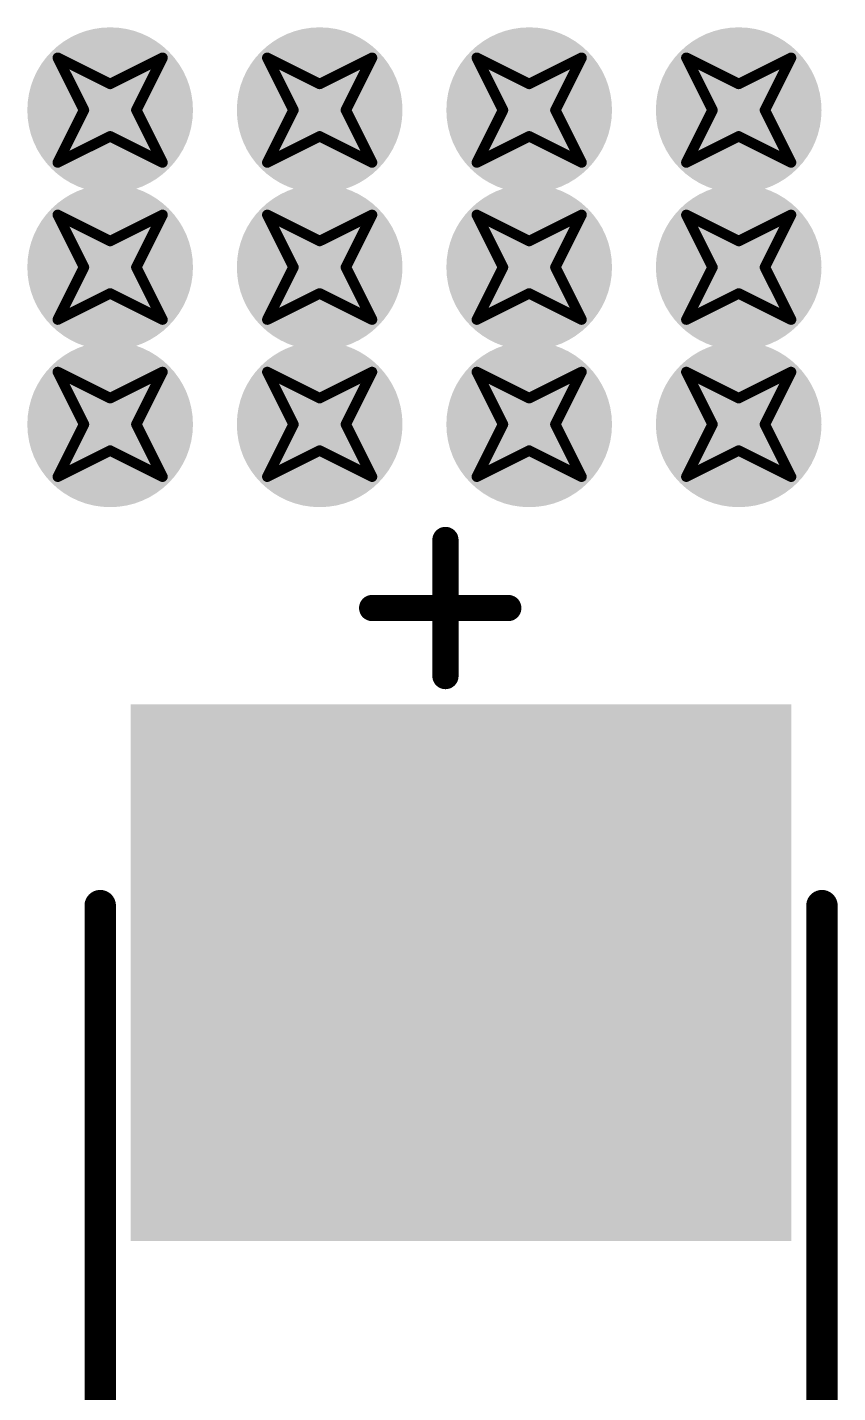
# Model space of a CAD drawing. Header units: inches. Extents: x -11 to 1110, y -7 to 455.
# Drawn here: x 634.19 to 638.12, y 26.77 to 33.4 of the extents above; entities that cross this region are included whole.
import ezdxf

# ---------------------------------------------------------------- set-up
doc = ezdxf.new("R2010")
doc.units = ezdxf.units.IN
for name, color, linetype in [('Bottom Layer', 5, 'Continuous'), ('Bottom Overlay', 54, 'Continuous'), ('Bottom Paste', 16, 'Continuous'), ('Bottom Solder', 6, 'Continuous'), ('Drill Drawing', 1, 'Continuous'), ('Top Layer', 1, 'Continuous'), ('Top Solder', 216, 'Continuous'), ('Via Holes', 16, 'Continuous')]:
    doc.layers.add(name, color=color, linetype=linetype)

msp = doc.modelspace()

# ---------------------------------------------------------------- hatches: boundary and pattern name
at = {"layer": 'Bottom Layer'}
h = msp.add_hatch(color=5, dxfattribs=at)
edge = h.paths.add_edge_path()
edge.add_arc((634.5936, 32.9946), 0.3, 0, 360)
h = msp.add_hatch(color=5, dxfattribs=at)
edge = h.paths.add_edge_path()
edge.add_arc((635.6096, 32.9946), 0.3, 0, 360)
h = msp.add_hatch(color=5, dxfattribs=at)
edge = h.paths.add_edge_path()
edge.add_arc((636.6256, 32.9946), 0.3, 0, 360)
h = msp.add_hatch(color=5, dxfattribs=at)
edge = h.paths.add_edge_path()
edge.add_arc((637.6416, 32.9946), 0.3, 0, 360)
h = msp.add_hatch(color=5, dxfattribs=at)
edge = h.paths.add_edge_path()
edge.add_arc((634.5936, 32.2326), 0.3, 0, 360)
h = msp.add_hatch(color=5, dxfattribs=at)
edge = h.paths.add_edge_path()
edge.add_arc((635.6096, 32.2326), 0.3, 0, 360)
h = msp.add_hatch(color=5, dxfattribs=at)
edge = h.paths.add_edge_path()
edge.add_arc((636.6256, 32.2326), 0.3, 0, 360)
h = msp.add_hatch(color=5, dxfattribs=at)
edge = h.paths.add_edge_path()
edge.add_arc((637.6416, 32.2326), 0.3, 0, 360)
h = msp.add_hatch(color=5, dxfattribs=at)
edge = h.paths.add_edge_path()
edge.add_arc((634.5936, 31.4706), 0.3, 0, 360)
h = msp.add_hatch(color=5, dxfattribs=at)
edge = h.paths.add_edge_path()
edge.add_arc((635.6096, 31.4706), 0.3, 0, 360)
h = msp.add_hatch(color=5, dxfattribs=at)
edge = h.paths.add_edge_path()
edge.add_arc((636.6256, 31.4706), 0.3, 0, 360)
h = msp.add_hatch(color=5, dxfattribs=at)
edge = h.paths.add_edge_path()
edge.add_arc((637.6416, 31.4706), 0.3, 0, 360)
msp.add_hatch(color=5, dxfattribs=at).paths.add_polyline_path([(637.7954, 30.0112), (637.7954, 27.6112), (634.7954, 27.6112), (634.7954, 30.0112)])
at = {"layer": 'Bottom Paste'}
msp.add_hatch(color=16, dxfattribs=at).paths.add_polyline_path([(637.7954, 30.0112), (637.7954, 27.6112), (634.7954, 27.6112), (634.7954, 30.0112)])
at = {"layer": 'Bottom Solder'}
h = msp.add_hatch(color=6, dxfattribs=at)
edge = h.paths.add_edge_path()
edge.add_arc((634.5936, 32.9946), 0.4016, 0, 360)
h = msp.add_hatch(color=6, dxfattribs=at)
edge = h.paths.add_edge_path()
edge.add_arc((635.6096, 32.9946), 0.4016, 0, 360)
h = msp.add_hatch(color=6, dxfattribs=at)
edge = h.paths.add_edge_path()
edge.add_arc((636.6256, 32.9946), 0.4016, 0, 360)
h = msp.add_hatch(color=6, dxfattribs=at)
edge = h.paths.add_edge_path()
edge.add_arc((637.6416, 32.9946), 0.4016, 0, 360)
h = msp.add_hatch(color=6, dxfattribs=at)
edge = h.paths.add_edge_path()
edge.add_arc((634.5936, 32.2326), 0.4016, 0, 360)
h = msp.add_hatch(color=6, dxfattribs=at)
edge = h.paths.add_edge_path()
edge.add_arc((635.6096, 32.2326), 0.4016, 0, 360)
h = msp.add_hatch(color=6, dxfattribs=at)
edge = h.paths.add_edge_path()
edge.add_arc((636.6256, 32.2326), 0.4016, 0, 360)
h = msp.add_hatch(color=6, dxfattribs=at)
edge = h.paths.add_edge_path()
edge.add_arc((637.6416, 32.2326), 0.4016, 0, 360)
h = msp.add_hatch(color=6, dxfattribs=at)
edge = h.paths.add_edge_path()
edge.add_arc((634.5936, 31.4706), 0.4016, 0, 360)
h = msp.add_hatch(color=6, dxfattribs=at)
edge = h.paths.add_edge_path()
edge.add_arc((635.6096, 31.4706), 0.4016, 0, 360)
h = msp.add_hatch(color=6, dxfattribs=at)
edge = h.paths.add_edge_path()
edge.add_arc((636.6256, 31.4706), 0.4016, 0, 360)
h = msp.add_hatch(color=6, dxfattribs=at)
edge = h.paths.add_edge_path()
edge.add_arc((637.6416, 31.4706), 0.4016, 0, 360)
msp.add_hatch(color=6, dxfattribs=at).paths.add_polyline_path([(637.897, 30.1128), (637.897, 27.5096), (634.6938, 27.5096), (634.6938, 30.1128)])
at = {"layer": 'Top Layer'}
h = msp.add_hatch(color=1, dxfattribs=at)
edge = h.paths.add_edge_path()
edge.add_arc((634.5936, 32.9946), 0.3, 0, 360)
h = msp.add_hatch(color=1, dxfattribs=at)
edge = h.paths.add_edge_path()
edge.add_arc((635.6096, 32.9946), 0.3, 0, 360)
h = msp.add_hatch(color=1, dxfattribs=at)
edge = h.paths.add_edge_path()
edge.add_arc((636.6256, 32.9946), 0.3, 0, 360)
h = msp.add_hatch(color=1, dxfattribs=at)
edge = h.paths.add_edge_path()
edge.add_arc((637.6416, 32.9946), 0.3, 0, 360)
h = msp.add_hatch(color=1, dxfattribs=at)
edge = h.paths.add_edge_path()
edge.add_arc((634.5936, 32.2326), 0.3, 0, 360)
h = msp.add_hatch(color=1, dxfattribs=at)
edge = h.paths.add_edge_path()
edge.add_arc((635.6096, 32.2326), 0.3, 0, 360)
h = msp.add_hatch(color=1, dxfattribs=at)
edge = h.paths.add_edge_path()
edge.add_arc((636.6256, 32.2326), 0.3, 0, 360)
h = msp.add_hatch(color=1, dxfattribs=at)
edge = h.paths.add_edge_path()
edge.add_arc((637.6416, 32.2326), 0.3, 0, 360)
h = msp.add_hatch(color=1, dxfattribs=at)
edge = h.paths.add_edge_path()
edge.add_arc((634.5936, 31.4706), 0.3, 0, 360)
h = msp.add_hatch(color=1, dxfattribs=at)
edge = h.paths.add_edge_path()
edge.add_arc((635.6096, 31.4706), 0.3, 0, 360)
h = msp.add_hatch(color=1, dxfattribs=at)
edge = h.paths.add_edge_path()
edge.add_arc((636.6256, 31.4706), 0.3, 0, 360)
h = msp.add_hatch(color=1, dxfattribs=at)
edge = h.paths.add_edge_path()
edge.add_arc((637.6416, 31.4706), 0.3, 0, 360)
at = {"layer": 'Top Solder'}
h = msp.add_hatch(color=216, dxfattribs=at)
edge = h.paths.add_edge_path()
edge.add_arc((634.5936, 32.9946), 0.4016, 0, 360)
h = msp.add_hatch(color=216, dxfattribs=at)
edge = h.paths.add_edge_path()
edge.add_arc((635.6096, 32.9946), 0.4016, 0, 360)
h = msp.add_hatch(color=216, dxfattribs=at)
edge = h.paths.add_edge_path()
edge.add_arc((636.6256, 32.9946), 0.4016, 0, 360)
h = msp.add_hatch(color=216, dxfattribs=at)
edge = h.paths.add_edge_path()
edge.add_arc((637.6416, 32.9946), 0.4016, 0, 360)
h = msp.add_hatch(color=216, dxfattribs=at)
edge = h.paths.add_edge_path()
edge.add_arc((634.5936, 32.2326), 0.4016, 0, 360)
h = msp.add_hatch(color=216, dxfattribs=at)
edge = h.paths.add_edge_path()
edge.add_arc((635.6096, 32.2326), 0.4016, 0, 360)
h = msp.add_hatch(color=216, dxfattribs=at)
edge = h.paths.add_edge_path()
edge.add_arc((636.6256, 32.2326), 0.4016, 0, 360)
h = msp.add_hatch(color=216, dxfattribs=at)
edge = h.paths.add_edge_path()
edge.add_arc((637.6416, 32.2326), 0.4016, 0, 360)
h = msp.add_hatch(color=216, dxfattribs=at)
edge = h.paths.add_edge_path()
edge.add_arc((634.5936, 31.4706), 0.4016, 0, 360)
h = msp.add_hatch(color=216, dxfattribs=at)
edge = h.paths.add_edge_path()
edge.add_arc((635.6096, 31.4706), 0.4016, 0, 360)
h = msp.add_hatch(color=216, dxfattribs=at)
edge = h.paths.add_edge_path()
edge.add_arc((636.6256, 31.4706), 0.4016, 0, 360)
h = msp.add_hatch(color=216, dxfattribs=at)
edge = h.paths.add_edge_path()
edge.add_arc((637.6416, 31.4706), 0.4016, 0, 360)
at = {"layer": 'Via Holes'}
h = msp.add_hatch(color=7, dxfattribs=at)
edge = h.paths.add_edge_path()
edge.add_arc((634.5936, 32.9946), 0.15, 0, 360)
h = msp.add_hatch(color=7, dxfattribs=at)
edge = h.paths.add_edge_path()
edge.add_arc((635.6096, 32.9946), 0.15, 0, 360)
h = msp.add_hatch(color=7, dxfattribs=at)
edge = h.paths.add_edge_path()
edge.add_arc((636.6256, 32.9946), 0.15, 0, 360)
h = msp.add_hatch(color=7, dxfattribs=at)
edge = h.paths.add_edge_path()
edge.add_arc((637.6416, 32.9946), 0.15, 0, 360)
h = msp.add_hatch(color=7, dxfattribs=at)
edge = h.paths.add_edge_path()
edge.add_arc((634.5936, 32.2326), 0.15, 0, 360)
h = msp.add_hatch(color=7, dxfattribs=at)
edge = h.paths.add_edge_path()
edge.add_arc((635.6096, 32.2326), 0.15, 0, 360)
h = msp.add_hatch(color=7, dxfattribs=at)
edge = h.paths.add_edge_path()
edge.add_arc((636.6256, 32.2326), 0.15, 0, 360)
h = msp.add_hatch(color=7, dxfattribs=at)
edge = h.paths.add_edge_path()
edge.add_arc((637.6416, 32.2326), 0.15, 0, 360)
h = msp.add_hatch(color=7, dxfattribs=at)
edge = h.paths.add_edge_path()
edge.add_arc((634.5936, 31.4706), 0.15, 0, 360)
h = msp.add_hatch(color=7, dxfattribs=at)
edge = h.paths.add_edge_path()
edge.add_arc((635.6096, 31.4706), 0.15, 0, 360)
h = msp.add_hatch(color=7, dxfattribs=at)
edge = h.paths.add_edge_path()
edge.add_arc((636.6256, 31.4706), 0.15, 0, 360)
h = msp.add_hatch(color=7, dxfattribs=at)
edge = h.paths.add_edge_path()
edge.add_arc((637.6416, 31.4706), 0.15, 0, 360)

# ---------------------------------------------------------------- linework, layer by layer
at = {"layer": 'Bottom Overlay'}
for points in [[(636.2196, 30.2496, 0.127, 0.127, 0), (636.2196, 30.91, 0.127, 0.127, 0)], [(635.864, 30.5798, 0.127, 0.127, 0), (636.5244, 30.5798, 0.127, 0.127, 0)], [(634.5454, 23.0612, 0.1524, 0.1524, 0), (634.5454, 29.1363, 0.1524, 0.1524, 0)], [(638.0454, 23.0612, 0.1524, 0.1524, 0), (638.0454, 29.1363, 0.1524, 0.1524, 0)]]:
    msp.add_lwpolyline(points, format="xyseb", dxfattribs=at)
for points in [[(636.1878, 30.91, 0.0635, 0.0635, 1), (636.2513, 30.91, 0.0635, 0.0635, 1)], [(635.8322, 30.5798, 0.0635, 0.0635, 1), (635.8957, 30.5798, 0.0635, 0.0635, 1)], [(636.4926, 30.5798, 0.0635, 0.0635, 1), (636.5561, 30.5798, 0.0635, 0.0635, 1)], [(636.1878, 30.2496, 0.0635, 0.0635, 1), (636.2513, 30.2496, 0.0635, 0.0635, 1)], [(634.5073, 29.1363, 0.0762, 0.0762, 1), (634.5835, 29.1363, 0.0762, 0.0762, 1)], [(638.0073, 29.1363, 0.0762, 0.0762, 1), (638.0835, 29.1363, 0.0762, 0.0762, 1)]]:
    msp.add_lwpolyline(points, format="xyseb", close=True, dxfattribs=at)
at = {"layer": 'Drill Drawing'}
for points in [[(634.3396, 33.2486, 0.0508, 0.0508, 0), (634.5936, 33.1216, 0.0508, 0.0508, 0)], [(634.3396, 33.2486, 0.0508, 0.0508, 0), (634.4666, 32.9946, 0.0508, 0.0508, 0)], [(634.5936, 33.1216, 0.0508, 0.0508, 0), (634.8476, 33.2486, 0.0508, 0.0508, 0)], [(634.7206, 32.9946, 0.0508, 0.0508, 0), (634.8476, 33.2486, 0.0508, 0.0508, 0)], [(635.3556, 33.2486, 0.0508, 0.0508, 0), (635.6096, 33.1216, 0.0508, 0.0508, 0)], [(635.3556, 33.2486, 0.0508, 0.0508, 0), (635.4826, 32.9946, 0.0508, 0.0508, 0)], [(635.6096, 33.1216, 0.0508, 0.0508, 0), (635.8636, 33.2486, 0.0508, 0.0508, 0)], [(635.7366, 32.9946, 0.0508, 0.0508, 0), (635.8636, 33.2486, 0.0508, 0.0508, 0)], [(636.3716, 33.2486, 0.0508, 0.0508, 0), (636.6256, 33.1216, 0.0508, 0.0508, 0)], [(636.3716, 33.2486, 0.0508, 0.0508, 0), (636.4986, 32.9946, 0.0508, 0.0508, 0)], [(636.6256, 33.1216, 0.0508, 0.0508, 0), (636.8796, 33.2486, 0.0508, 0.0508, 0)], [(636.7526, 32.9946, 0.0508, 0.0508, 0), (636.8796, 33.2486, 0.0508, 0.0508, 0)], [(637.3876, 33.2486, 0.0508, 0.0508, 0), (637.6416, 33.1216, 0.0508, 0.0508, 0)], [(637.3876, 33.2486, 0.0508, 0.0508, 0), (637.5146, 32.9946, 0.0508, 0.0508, 0)], [(637.6416, 33.1216, 0.0508, 0.0508, 0), (637.8956, 33.2486, 0.0508, 0.0508, 0)], [(637.7686, 32.9946, 0.0508, 0.0508, 0), (637.8956, 33.2486, 0.0508, 0.0508, 0)], [(634.3396, 32.7406, 0.0508, 0.0508, 0), (634.4666, 32.9946, 0.0508, 0.0508, 0)], [(634.7206, 32.9946, 0.0508, 0.0508, 0), (634.8476, 32.7406, 0.0508, 0.0508, 0)], [(635.3556, 32.7406, 0.0508, 0.0508, 0), (635.4826, 32.9946, 0.0508, 0.0508, 0)], [(635.7366, 32.9946, 0.0508, 0.0508, 0), (635.8636, 32.7406, 0.0508, 0.0508, 0)], [(636.3716, 32.7406, 0.0508, 0.0508, 0), (636.4986, 32.9946, 0.0508, 0.0508, 0)], [(636.7526, 32.9946, 0.0508, 0.0508, 0), (636.8796, 32.7406, 0.0508, 0.0508, 0)], [(637.3876, 32.7406, 0.0508, 0.0508, 0), (637.5146, 32.9946, 0.0508, 0.0508, 0)], [(637.7686, 32.9946, 0.0508, 0.0508, 0), (637.8956, 32.7406, 0.0508, 0.0508, 0)], [(634.3396, 32.7406, 0.0508, 0.0508, 0), (634.5936, 32.8676, 0.0508, 0.0508, 0)], [(634.5936, 32.8676, 0.0508, 0.0508, 0), (634.8476, 32.7406, 0.0508, 0.0508, 0)], [(635.3556, 32.7406, 0.0508, 0.0508, 0), (635.6096, 32.8676, 0.0508, 0.0508, 0)], [(635.6096, 32.8676, 0.0508, 0.0508, 0), (635.8636, 32.7406, 0.0508, 0.0508, 0)], [(636.3716, 32.7406, 0.0508, 0.0508, 0), (636.6256, 32.8676, 0.0508, 0.0508, 0)], [(636.6256, 32.8676, 0.0508, 0.0508, 0), (636.8796, 32.7406, 0.0508, 0.0508, 0)], [(637.3876, 32.7406, 0.0508, 0.0508, 0), (637.6416, 32.8676, 0.0508, 0.0508, 0)], [(637.6416, 32.8676, 0.0508, 0.0508, 0), (637.8956, 32.7406, 0.0508, 0.0508, 0)], [(634.3396, 32.4866, 0.0508, 0.0508, 0), (634.5936, 32.3596, 0.0508, 0.0508, 0)], [(634.3396, 32.4866, 0.0508, 0.0508, 0), (634.4666, 32.2326, 0.0508, 0.0508, 0)], [(634.5936, 32.3596, 0.0508, 0.0508, 0), (634.8476, 32.4866, 0.0508, 0.0508, 0)], [(634.7206, 32.2326, 0.0508, 0.0508, 0), (634.8476, 32.4866, 0.0508, 0.0508, 0)], [(635.3556, 32.4866, 0.0508, 0.0508, 0), (635.6096, 32.3596, 0.0508, 0.0508, 0)], [(635.3556, 32.4866, 0.0508, 0.0508, 0), (635.4826, 32.2326, 0.0508, 0.0508, 0)], [(635.6096, 32.3596, 0.0508, 0.0508, 0), (635.8636, 32.4866, 0.0508, 0.0508, 0)], [(635.7366, 32.2326, 0.0508, 0.0508, 0), (635.8636, 32.4866, 0.0508, 0.0508, 0)], [(636.3716, 32.4866, 0.0508, 0.0508, 0), (636.6256, 32.3596, 0.0508, 0.0508, 0)], [(636.3716, 32.4866, 0.0508, 0.0508, 0), (636.4986, 32.2326, 0.0508, 0.0508, 0)], [(636.6256, 32.3596, 0.0508, 0.0508, 0), (636.8796, 32.4866, 0.0508, 0.0508, 0)], [(636.7526, 32.2326, 0.0508, 0.0508, 0), (636.8796, 32.4866, 0.0508, 0.0508, 0)], [(637.3876, 32.4866, 0.0508, 0.0508, 0), (637.6416, 32.3596, 0.0508, 0.0508, 0)], [(637.3876, 32.4866, 0.0508, 0.0508, 0), (637.5146, 32.2326, 0.0508, 0.0508, 0)], [(637.6416, 32.3596, 0.0508, 0.0508, 0), (637.8956, 32.4866, 0.0508, 0.0508, 0)], [(637.7686, 32.2326, 0.0508, 0.0508, 0), (637.8956, 32.4866, 0.0508, 0.0508, 0)], [(634.3396, 31.9786, 0.0508, 0.0508, 0), (634.4666, 32.2326, 0.0508, 0.0508, 0)], [(634.7206, 32.2326, 0.0508, 0.0508, 0), (634.8476, 31.9786, 0.0508, 0.0508, 0)], [(635.3556, 31.9786, 0.0508, 0.0508, 0), (635.4826, 32.2326, 0.0508, 0.0508, 0)], [(635.7366, 32.2326, 0.0508, 0.0508, 0), (635.8636, 31.9786, 0.0508, 0.0508, 0)], [(636.3716, 31.9786, 0.0508, 0.0508, 0), (636.4986, 32.2326, 0.0508, 0.0508, 0)], [(636.7526, 32.2326, 0.0508, 0.0508, 0), (636.8796, 31.9786, 0.0508, 0.0508, 0)], [(637.3876, 31.9786, 0.0508, 0.0508, 0), (637.5146, 32.2326, 0.0508, 0.0508, 0)], [(637.7686, 32.2326, 0.0508, 0.0508, 0), (637.8956, 31.9786, 0.0508, 0.0508, 0)], [(634.3396, 31.9786, 0.0508, 0.0508, 0), (634.5936, 32.1056, 0.0508, 0.0508, 0)], [(634.5936, 32.1056, 0.0508, 0.0508, 0), (634.8476, 31.9786, 0.0508, 0.0508, 0)], [(635.3556, 31.9786, 0.0508, 0.0508, 0), (635.6096, 32.1056, 0.0508, 0.0508, 0)], [(635.6096, 32.1056, 0.0508, 0.0508, 0), (635.8636, 31.9786, 0.0508, 0.0508, 0)], [(636.3716, 31.9786, 0.0508, 0.0508, 0), (636.6256, 32.1056, 0.0508, 0.0508, 0)], [(636.6256, 32.1056, 0.0508, 0.0508, 0), (636.8796, 31.9786, 0.0508, 0.0508, 0)], [(637.3876, 31.9786, 0.0508, 0.0508, 0), (637.6416, 32.1056, 0.0508, 0.0508, 0)], [(637.6416, 32.1056, 0.0508, 0.0508, 0), (637.8956, 31.9786, 0.0508, 0.0508, 0)], [(634.3396, 31.7246, 0.0508, 0.0508, 0), (634.5936, 31.5976, 0.0508, 0.0508, 0)], [(634.3396, 31.7246, 0.0508, 0.0508, 0), (634.4666, 31.4706, 0.0508, 0.0508, 0)], [(634.5936, 31.5976, 0.0508, 0.0508, 0), (634.8476, 31.7246, 0.0508, 0.0508, 0)], [(634.7206, 31.4706, 0.0508, 0.0508, 0), (634.8476, 31.7246, 0.0508, 0.0508, 0)], [(635.3556, 31.7246, 0.0508, 0.0508, 0), (635.6096, 31.5976, 0.0508, 0.0508, 0)], [(635.3556, 31.7246, 0.0508, 0.0508, 0), (635.4826, 31.4706, 0.0508, 0.0508, 0)], [(635.6096, 31.5976, 0.0508, 0.0508, 0), (635.8636, 31.7246, 0.0508, 0.0508, 0)], [(635.7366, 31.4706, 0.0508, 0.0508, 0), (635.8636, 31.7246, 0.0508, 0.0508, 0)], [(636.3716, 31.7246, 0.0508, 0.0508, 0), (636.6256, 31.5976, 0.0508, 0.0508, 0)], [(636.3716, 31.7246, 0.0508, 0.0508, 0), (636.4986, 31.4706, 0.0508, 0.0508, 0)], [(636.6256, 31.5976, 0.0508, 0.0508, 0), (636.8796, 31.7246, 0.0508, 0.0508, 0)], [(636.7526, 31.4706, 0.0508, 0.0508, 0), (636.8796, 31.7246, 0.0508, 0.0508, 0)], [(637.3876, 31.7246, 0.0508, 0.0508, 0), (637.6416, 31.5976, 0.0508, 0.0508, 0)], [(637.3876, 31.7246, 0.0508, 0.0508, 0), (637.5146, 31.4706, 0.0508, 0.0508, 0)], [(637.6416, 31.5976, 0.0508, 0.0508, 0), (637.8956, 31.7246, 0.0508, 0.0508, 0)], [(637.7686, 31.4706, 0.0508, 0.0508, 0), (637.8956, 31.7246, 0.0508, 0.0508, 0)], [(634.3396, 31.2166, 0.0508, 0.0508, 0), (634.4666, 31.4706, 0.0508, 0.0508, 0)], [(634.7206, 31.4706, 0.0508, 0.0508, 0), (634.8476, 31.2166, 0.0508, 0.0508, 0)], [(635.3556, 31.2166, 0.0508, 0.0508, 0), (635.4826, 31.4706, 0.0508, 0.0508, 0)], [(635.7366, 31.4706, 0.0508, 0.0508, 0), (635.8636, 31.2166, 0.0508, 0.0508, 0)], [(636.3716, 31.2166, 0.0508, 0.0508, 0), (636.4986, 31.4706, 0.0508, 0.0508, 0)], [(636.7526, 31.4706, 0.0508, 0.0508, 0), (636.8796, 31.2166, 0.0508, 0.0508, 0)], [(637.3876, 31.2166, 0.0508, 0.0508, 0), (637.5146, 31.4706, 0.0508, 0.0508, 0)], [(637.7686, 31.4706, 0.0508, 0.0508, 0), (637.8956, 31.2166, 0.0508, 0.0508, 0)], [(634.3396, 31.2166, 0.0508, 0.0508, 0), (634.5936, 31.3436, 0.0508, 0.0508, 0)], [(634.5936, 31.3436, 0.0508, 0.0508, 0), (634.8476, 31.2166, 0.0508, 0.0508, 0)], [(635.3556, 31.2166, 0.0508, 0.0508, 0), (635.6096, 31.3436, 0.0508, 0.0508, 0)], [(635.6096, 31.3436, 0.0508, 0.0508, 0), (635.8636, 31.2166, 0.0508, 0.0508, 0)], [(636.3716, 31.2166, 0.0508, 0.0508, 0), (636.6256, 31.3436, 0.0508, 0.0508, 0)], [(636.6256, 31.3436, 0.0508, 0.0508, 0), (636.8796, 31.2166, 0.0508, 0.0508, 0)], [(637.3876, 31.2166, 0.0508, 0.0508, 0), (637.6416, 31.3436, 0.0508, 0.0508, 0)], [(637.6416, 31.3436, 0.0508, 0.0508, 0), (637.8956, 31.2166, 0.0508, 0.0508, 0)]]:
    msp.add_lwpolyline(points, format="xyseb", dxfattribs=at)
for points in [[(634.3269, 33.2486, 0.0254, 0.0254, 1), (634.3523, 33.2486, 0.0254, 0.0254, 1)], [(634.3269, 33.2486, 0.0254, 0.0254, 1), (634.3523, 33.2486, 0.0254, 0.0254, 1)], [(634.8349, 33.2486, 0.0254, 0.0254, 1), (634.8603, 33.2486, 0.0254, 0.0254, 1)], [(634.8349, 33.2486, 0.0254, 0.0254, 1), (634.8603, 33.2486, 0.0254, 0.0254, 1)], [(635.3429, 33.2486, 0.0254, 0.0254, 1), (635.3683, 33.2486, 0.0254, 0.0254, 1)], [(635.3429, 33.2486, 0.0254, 0.0254, 1), (635.3683, 33.2486, 0.0254, 0.0254, 1)], [(635.8509, 33.2486, 0.0254, 0.0254, 1), (635.8763, 33.2486, 0.0254, 0.0254, 1)], [(635.8509, 33.2486, 0.0254, 0.0254, 1), (635.8763, 33.2486, 0.0254, 0.0254, 1)], [(636.3589, 33.2486, 0.0254, 0.0254, 1), (636.3843, 33.2486, 0.0254, 0.0254, 1)], [(636.3589, 33.2486, 0.0254, 0.0254, 1), (636.3843, 33.2486, 0.0254, 0.0254, 1)], [(636.8669, 33.2486, 0.0254, 0.0254, 1), (636.8923, 33.2486, 0.0254, 0.0254, 1)], [(636.8669, 33.2486, 0.0254, 0.0254, 1), (636.8923, 33.2486, 0.0254, 0.0254, 1)], [(637.3749, 33.2486, 0.0254, 0.0254, 1), (637.4003, 33.2486, 0.0254, 0.0254, 1)], [(637.3749, 33.2486, 0.0254, 0.0254, 1), (637.4003, 33.2486, 0.0254, 0.0254, 1)], [(637.8829, 33.2486, 0.0254, 0.0254, 1), (637.9083, 33.2486, 0.0254, 0.0254, 1)], [(637.8829, 33.2486, 0.0254, 0.0254, 1), (637.9083, 33.2486, 0.0254, 0.0254, 1)], [(634.5809, 33.1216, 0.0254, 0.0254, 1), (634.6063, 33.1216, 0.0254, 0.0254, 1)], [(634.5809, 33.1216, 0.0254, 0.0254, 1), (634.6063, 33.1216, 0.0254, 0.0254, 1)], [(635.5969, 33.1216, 0.0254, 0.0254, 1), (635.6223, 33.1216, 0.0254, 0.0254, 1)], [(635.5969, 33.1216, 0.0254, 0.0254, 1), (635.6223, 33.1216, 0.0254, 0.0254, 1)], [(636.6129, 33.1216, 0.0254, 0.0254, 1), (636.6383, 33.1216, 0.0254, 0.0254, 1)], [(636.6129, 33.1216, 0.0254, 0.0254, 1), (636.6383, 33.1216, 0.0254, 0.0254, 1)], [(637.6289, 33.1216, 0.0254, 0.0254, 1), (637.6543, 33.1216, 0.0254, 0.0254, 1)], [(637.6289, 33.1216, 0.0254, 0.0254, 1), (637.6543, 33.1216, 0.0254, 0.0254, 1)], [(634.4539, 32.9946, 0.0254, 0.0254, 1), (634.4793, 32.9946, 0.0254, 0.0254, 1)], [(634.4539, 32.9946, 0.0254, 0.0254, 1), (634.4793, 32.9946, 0.0254, 0.0254, 1)], [(634.7079, 32.9946, 0.0254, 0.0254, 1), (634.7333, 32.9946, 0.0254, 0.0254, 1)], [(634.7079, 32.9946, 0.0254, 0.0254, 1), (634.7333, 32.9946, 0.0254, 0.0254, 1)], [(635.4699, 32.9946, 0.0254, 0.0254, 1), (635.4953, 32.9946, 0.0254, 0.0254, 1)], [(635.4699, 32.9946, 0.0254, 0.0254, 1), (635.4953, 32.9946, 0.0254, 0.0254, 1)], [(635.7239, 32.9946, 0.0254, 0.0254, 1), (635.7493, 32.9946, 0.0254, 0.0254, 1)], [(635.7239, 32.9946, 0.0254, 0.0254, 1), (635.7493, 32.9946, 0.0254, 0.0254, 1)], [(636.4859, 32.9946, 0.0254, 0.0254, 1), (636.5113, 32.9946, 0.0254, 0.0254, 1)], [(636.4859, 32.9946, 0.0254, 0.0254, 1), (636.5113, 32.9946, 0.0254, 0.0254, 1)], [(636.7399, 32.9946, 0.0254, 0.0254, 1), (636.7653, 32.9946, 0.0254, 0.0254, 1)], [(636.7399, 32.9946, 0.0254, 0.0254, 1), (636.7653, 32.9946, 0.0254, 0.0254, 1)], [(637.5019, 32.9946, 0.0254, 0.0254, 1), (637.5273, 32.9946, 0.0254, 0.0254, 1)], [(637.5019, 32.9946, 0.0254, 0.0254, 1), (637.5273, 32.9946, 0.0254, 0.0254, 1)], [(637.7559, 32.9946, 0.0254, 0.0254, 1), (637.7813, 32.9946, 0.0254, 0.0254, 1)], [(637.7559, 32.9946, 0.0254, 0.0254, 1), (637.7813, 32.9946, 0.0254, 0.0254, 1)], [(634.5809, 32.8676, 0.0254, 0.0254, 1), (634.6063, 32.8676, 0.0254, 0.0254, 1)], [(634.5809, 32.8676, 0.0254, 0.0254, 1), (634.6063, 32.8676, 0.0254, 0.0254, 1)], [(635.5969, 32.8676, 0.0254, 0.0254, 1), (635.6223, 32.8676, 0.0254, 0.0254, 1)], [(635.5969, 32.8676, 0.0254, 0.0254, 1), (635.6223, 32.8676, 0.0254, 0.0254, 1)], [(636.6129, 32.8676, 0.0254, 0.0254, 1), (636.6383, 32.8676, 0.0254, 0.0254, 1)], [(636.6129, 32.8676, 0.0254, 0.0254, 1), (636.6383, 32.8676, 0.0254, 0.0254, 1)], [(637.6289, 32.8676, 0.0254, 0.0254, 1), (637.6543, 32.8676, 0.0254, 0.0254, 1)], [(637.6289, 32.8676, 0.0254, 0.0254, 1), (637.6543, 32.8676, 0.0254, 0.0254, 1)], [(634.3269, 32.7406, 0.0254, 0.0254, 1), (634.3523, 32.7406, 0.0254, 0.0254, 1)], [(634.3269, 32.7406, 0.0254, 0.0254, 1), (634.3523, 32.7406, 0.0254, 0.0254, 1)], [(634.8349, 32.7406, 0.0254, 0.0254, 1), (634.8603, 32.7406, 0.0254, 0.0254, 1)], [(634.8349, 32.7406, 0.0254, 0.0254, 1), (634.8603, 32.7406, 0.0254, 0.0254, 1)], [(635.3429, 32.7406, 0.0254, 0.0254, 1), (635.3683, 32.7406, 0.0254, 0.0254, 1)], [(635.3429, 32.7406, 0.0254, 0.0254, 1), (635.3683, 32.7406, 0.0254, 0.0254, 1)], [(635.8509, 32.7406, 0.0254, 0.0254, 1), (635.8763, 32.7406, 0.0254, 0.0254, 1)], [(635.8509, 32.7406, 0.0254, 0.0254, 1), (635.8763, 32.7406, 0.0254, 0.0254, 1)], [(636.3589, 32.7406, 0.0254, 0.0254, 1), (636.3843, 32.7406, 0.0254, 0.0254, 1)], [(636.3589, 32.7406, 0.0254, 0.0254, 1), (636.3843, 32.7406, 0.0254, 0.0254, 1)], [(636.8669, 32.7406, 0.0254, 0.0254, 1), (636.8923, 32.7406, 0.0254, 0.0254, 1)], [(636.8669, 32.7406, 0.0254, 0.0254, 1), (636.8923, 32.7406, 0.0254, 0.0254, 1)], [(637.3749, 32.7406, 0.0254, 0.0254, 1), (637.4003, 32.7406, 0.0254, 0.0254, 1)], [(637.3749, 32.7406, 0.0254, 0.0254, 1), (637.4003, 32.7406, 0.0254, 0.0254, 1)], [(637.8829, 32.7406, 0.0254, 0.0254, 1), (637.9083, 32.7406, 0.0254, 0.0254, 1)], [(637.8829, 32.7406, 0.0254, 0.0254, 1), (637.9083, 32.7406, 0.0254, 0.0254, 1)], [(634.3269, 32.4866, 0.0254, 0.0254, 1), (634.3523, 32.4866, 0.0254, 0.0254, 1)], [(634.3269, 32.4866, 0.0254, 0.0254, 1), (634.3523, 32.4866, 0.0254, 0.0254, 1)], [(634.8349, 32.4866, 0.0254, 0.0254, 1), (634.8603, 32.4866, 0.0254, 0.0254, 1)], [(634.8349, 32.4866, 0.0254, 0.0254, 1), (634.8603, 32.4866, 0.0254, 0.0254, 1)], [(635.3429, 32.4866, 0.0254, 0.0254, 1), (635.3683, 32.4866, 0.0254, 0.0254, 1)], [(635.3429, 32.4866, 0.0254, 0.0254, 1), (635.3683, 32.4866, 0.0254, 0.0254, 1)], [(635.8509, 32.4866, 0.0254, 0.0254, 1), (635.8763, 32.4866, 0.0254, 0.0254, 1)], [(635.8509, 32.4866, 0.0254, 0.0254, 1), (635.8763, 32.4866, 0.0254, 0.0254, 1)], [(636.3589, 32.4866, 0.0254, 0.0254, 1), (636.3843, 32.4866, 0.0254, 0.0254, 1)], [(636.3589, 32.4866, 0.0254, 0.0254, 1), (636.3843, 32.4866, 0.0254, 0.0254, 1)], [(636.8669, 32.4866, 0.0254, 0.0254, 1), (636.8923, 32.4866, 0.0254, 0.0254, 1)], [(636.8669, 32.4866, 0.0254, 0.0254, 1), (636.8923, 32.4866, 0.0254, 0.0254, 1)], [(637.3749, 32.4866, 0.0254, 0.0254, 1), (637.4003, 32.4866, 0.0254, 0.0254, 1)], [(637.3749, 32.4866, 0.0254, 0.0254, 1), (637.4003, 32.4866, 0.0254, 0.0254, 1)], [(637.8829, 32.4866, 0.0254, 0.0254, 1), (637.9083, 32.4866, 0.0254, 0.0254, 1)], [(637.8829, 32.4866, 0.0254, 0.0254, 1), (637.9083, 32.4866, 0.0254, 0.0254, 1)], [(634.5809, 32.3596, 0.0254, 0.0254, 1), (634.6063, 32.3596, 0.0254, 0.0254, 1)], [(634.5809, 32.3596, 0.0254, 0.0254, 1), (634.6063, 32.3596, 0.0254, 0.0254, 1)], [(635.5969, 32.3596, 0.0254, 0.0254, 1), (635.6223, 32.3596, 0.0254, 0.0254, 1)], [(635.5969, 32.3596, 0.0254, 0.0254, 1), (635.6223, 32.3596, 0.0254, 0.0254, 1)], [(636.6129, 32.3596, 0.0254, 0.0254, 1), (636.6383, 32.3596, 0.0254, 0.0254, 1)], [(636.6129, 32.3596, 0.0254, 0.0254, 1), (636.6383, 32.3596, 0.0254, 0.0254, 1)], [(637.6289, 32.3596, 0.0254, 0.0254, 1), (637.6543, 32.3596, 0.0254, 0.0254, 1)], [(637.6289, 32.3596, 0.0254, 0.0254, 1), (637.6543, 32.3596, 0.0254, 0.0254, 1)], [(634.4539, 32.2326, 0.0254, 0.0254, 1), (634.4793, 32.2326, 0.0254, 0.0254, 1)], [(634.4539, 32.2326, 0.0254, 0.0254, 1), (634.4793, 32.2326, 0.0254, 0.0254, 1)], [(634.7079, 32.2326, 0.0254, 0.0254, 1), (634.7333, 32.2326, 0.0254, 0.0254, 1)], [(634.7079, 32.2326, 0.0254, 0.0254, 1), (634.7333, 32.2326, 0.0254, 0.0254, 1)], [(635.4699, 32.2326, 0.0254, 0.0254, 1), (635.4953, 32.2326, 0.0254, 0.0254, 1)], [(635.4699, 32.2326, 0.0254, 0.0254, 1), (635.4953, 32.2326, 0.0254, 0.0254, 1)], [(635.7239, 32.2326, 0.0254, 0.0254, 1), (635.7493, 32.2326, 0.0254, 0.0254, 1)], [(635.7239, 32.2326, 0.0254, 0.0254, 1), (635.7493, 32.2326, 0.0254, 0.0254, 1)], [(636.4859, 32.2326, 0.0254, 0.0254, 1), (636.5113, 32.2326, 0.0254, 0.0254, 1)], [(636.4859, 32.2326, 0.0254, 0.0254, 1), (636.5113, 32.2326, 0.0254, 0.0254, 1)], [(636.7399, 32.2326, 0.0254, 0.0254, 1), (636.7653, 32.2326, 0.0254, 0.0254, 1)], [(636.7399, 32.2326, 0.0254, 0.0254, 1), (636.7653, 32.2326, 0.0254, 0.0254, 1)], [(637.5019, 32.2326, 0.0254, 0.0254, 1), (637.5273, 32.2326, 0.0254, 0.0254, 1)], [(637.5019, 32.2326, 0.0254, 0.0254, 1), (637.5273, 32.2326, 0.0254, 0.0254, 1)], [(637.7559, 32.2326, 0.0254, 0.0254, 1), (637.7813, 32.2326, 0.0254, 0.0254, 1)], [(637.7559, 32.2326, 0.0254, 0.0254, 1), (637.7813, 32.2326, 0.0254, 0.0254, 1)], [(634.5809, 32.1056, 0.0254, 0.0254, 1), (634.6063, 32.1056, 0.0254, 0.0254, 1)], [(634.5809, 32.1056, 0.0254, 0.0254, 1), (634.6063, 32.1056, 0.0254, 0.0254, 1)], [(635.5969, 32.1056, 0.0254, 0.0254, 1), (635.6223, 32.1056, 0.0254, 0.0254, 1)], [(635.5969, 32.1056, 0.0254, 0.0254, 1), (635.6223, 32.1056, 0.0254, 0.0254, 1)], [(636.6129, 32.1056, 0.0254, 0.0254, 1), (636.6383, 32.1056, 0.0254, 0.0254, 1)], [(636.6129, 32.1056, 0.0254, 0.0254, 1), (636.6383, 32.1056, 0.0254, 0.0254, 1)], [(637.6289, 32.1056, 0.0254, 0.0254, 1), (637.6543, 32.1056, 0.0254, 0.0254, 1)], [(637.6289, 32.1056, 0.0254, 0.0254, 1), (637.6543, 32.1056, 0.0254, 0.0254, 1)], [(634.3269, 31.9786, 0.0254, 0.0254, 1), (634.3523, 31.9786, 0.0254, 0.0254, 1)], [(634.3269, 31.9786, 0.0254, 0.0254, 1), (634.3523, 31.9786, 0.0254, 0.0254, 1)], [(634.8349, 31.9786, 0.0254, 0.0254, 1), (634.8603, 31.9786, 0.0254, 0.0254, 1)], [(634.8349, 31.9786, 0.0254, 0.0254, 1), (634.8603, 31.9786, 0.0254, 0.0254, 1)], [(635.3429, 31.9786, 0.0254, 0.0254, 1), (635.3683, 31.9786, 0.0254, 0.0254, 1)], [(635.3429, 31.9786, 0.0254, 0.0254, 1), (635.3683, 31.9786, 0.0254, 0.0254, 1)], [(635.8509, 31.9786, 0.0254, 0.0254, 1), (635.8763, 31.9786, 0.0254, 0.0254, 1)], [(635.8509, 31.9786, 0.0254, 0.0254, 1), (635.8763, 31.9786, 0.0254, 0.0254, 1)], [(636.3589, 31.9786, 0.0254, 0.0254, 1), (636.3843, 31.9786, 0.0254, 0.0254, 1)], [(636.3589, 31.9786, 0.0254, 0.0254, 1), (636.3843, 31.9786, 0.0254, 0.0254, 1)], [(636.8669, 31.9786, 0.0254, 0.0254, 1), (636.8923, 31.9786, 0.0254, 0.0254, 1)], [(636.8669, 31.9786, 0.0254, 0.0254, 1), (636.8923, 31.9786, 0.0254, 0.0254, 1)], [(637.3749, 31.9786, 0.0254, 0.0254, 1), (637.4003, 31.9786, 0.0254, 0.0254, 1)], [(637.3749, 31.9786, 0.0254, 0.0254, 1), (637.4003, 31.9786, 0.0254, 0.0254, 1)], [(637.8829, 31.9786, 0.0254, 0.0254, 1), (637.9083, 31.9786, 0.0254, 0.0254, 1)], [(637.8829, 31.9786, 0.0254, 0.0254, 1), (637.9083, 31.9786, 0.0254, 0.0254, 1)], [(634.3269, 31.7246, 0.0254, 0.0254, 1), (634.3523, 31.7246, 0.0254, 0.0254, 1)], [(634.3269, 31.7246, 0.0254, 0.0254, 1), (634.3523, 31.7246, 0.0254, 0.0254, 1)], [(634.8349, 31.7246, 0.0254, 0.0254, 1), (634.8603, 31.7246, 0.0254, 0.0254, 1)], [(634.8349, 31.7246, 0.0254, 0.0254, 1), (634.8603, 31.7246, 0.0254, 0.0254, 1)], [(635.3429, 31.7246, 0.0254, 0.0254, 1), (635.3683, 31.7246, 0.0254, 0.0254, 1)], [(635.3429, 31.7246, 0.0254, 0.0254, 1), (635.3683, 31.7246, 0.0254, 0.0254, 1)], [(635.8509, 31.7246, 0.0254, 0.0254, 1), (635.8763, 31.7246, 0.0254, 0.0254, 1)], [(635.8509, 31.7246, 0.0254, 0.0254, 1), (635.8763, 31.7246, 0.0254, 0.0254, 1)], [(636.3589, 31.7246, 0.0254, 0.0254, 1), (636.3843, 31.7246, 0.0254, 0.0254, 1)], [(636.3589, 31.7246, 0.0254, 0.0254, 1), (636.3843, 31.7246, 0.0254, 0.0254, 1)], [(636.8669, 31.7246, 0.0254, 0.0254, 1), (636.8923, 31.7246, 0.0254, 0.0254, 1)], [(636.8669, 31.7246, 0.0254, 0.0254, 1), (636.8923, 31.7246, 0.0254, 0.0254, 1)], [(637.3749, 31.7246, 0.0254, 0.0254, 1), (637.4003, 31.7246, 0.0254, 0.0254, 1)], [(637.3749, 31.7246, 0.0254, 0.0254, 1), (637.4003, 31.7246, 0.0254, 0.0254, 1)], [(637.8829, 31.7246, 0.0254, 0.0254, 1), (637.9083, 31.7246, 0.0254, 0.0254, 1)], [(637.8829, 31.7246, 0.0254, 0.0254, 1), (637.9083, 31.7246, 0.0254, 0.0254, 1)], [(634.5809, 31.5976, 0.0254, 0.0254, 1), (634.6063, 31.5976, 0.0254, 0.0254, 1)], [(634.5809, 31.5976, 0.0254, 0.0254, 1), (634.6063, 31.5976, 0.0254, 0.0254, 1)], [(635.5969, 31.5976, 0.0254, 0.0254, 1), (635.6223, 31.5976, 0.0254, 0.0254, 1)], [(635.5969, 31.5976, 0.0254, 0.0254, 1), (635.6223, 31.5976, 0.0254, 0.0254, 1)], [(636.6129, 31.5976, 0.0254, 0.0254, 1), (636.6383, 31.5976, 0.0254, 0.0254, 1)], [(636.6129, 31.5976, 0.0254, 0.0254, 1), (636.6383, 31.5976, 0.0254, 0.0254, 1)], [(637.6289, 31.5976, 0.0254, 0.0254, 1), (637.6543, 31.5976, 0.0254, 0.0254, 1)], [(637.6289, 31.5976, 0.0254, 0.0254, 1), (637.6543, 31.5976, 0.0254, 0.0254, 1)], [(634.4539, 31.4706, 0.0254, 0.0254, 1), (634.4793, 31.4706, 0.0254, 0.0254, 1)], [(634.4539, 31.4706, 0.0254, 0.0254, 1), (634.4793, 31.4706, 0.0254, 0.0254, 1)], [(634.7079, 31.4706, 0.0254, 0.0254, 1), (634.7333, 31.4706, 0.0254, 0.0254, 1)], [(634.7079, 31.4706, 0.0254, 0.0254, 1), (634.7333, 31.4706, 0.0254, 0.0254, 1)], [(635.4699, 31.4706, 0.0254, 0.0254, 1), (635.4953, 31.4706, 0.0254, 0.0254, 1)], [(635.4699, 31.4706, 0.0254, 0.0254, 1), (635.4953, 31.4706, 0.0254, 0.0254, 1)], [(635.7239, 31.4706, 0.0254, 0.0254, 1), (635.7493, 31.4706, 0.0254, 0.0254, 1)], [(635.7239, 31.4706, 0.0254, 0.0254, 1), (635.7493, 31.4706, 0.0254, 0.0254, 1)], [(636.4859, 31.4706, 0.0254, 0.0254, 1), (636.5113, 31.4706, 0.0254, 0.0254, 1)], [(636.4859, 31.4706, 0.0254, 0.0254, 1), (636.5113, 31.4706, 0.0254, 0.0254, 1)], [(636.7399, 31.4706, 0.0254, 0.0254, 1), (636.7653, 31.4706, 0.0254, 0.0254, 1)], [(636.7399, 31.4706, 0.0254, 0.0254, 1), (636.7653, 31.4706, 0.0254, 0.0254, 1)], [(637.5019, 31.4706, 0.0254, 0.0254, 1), (637.5273, 31.4706, 0.0254, 0.0254, 1)], [(637.5019, 31.4706, 0.0254, 0.0254, 1), (637.5273, 31.4706, 0.0254, 0.0254, 1)], [(637.7559, 31.4706, 0.0254, 0.0254, 1), (637.7813, 31.4706, 0.0254, 0.0254, 1)], [(637.7559, 31.4706, 0.0254, 0.0254, 1), (637.7813, 31.4706, 0.0254, 0.0254, 1)], [(634.5809, 31.3436, 0.0254, 0.0254, 1), (634.6063, 31.3436, 0.0254, 0.0254, 1)], [(634.5809, 31.3436, 0.0254, 0.0254, 1), (634.6063, 31.3436, 0.0254, 0.0254, 1)], [(635.5969, 31.3436, 0.0254, 0.0254, 1), (635.6223, 31.3436, 0.0254, 0.0254, 1)], [(635.5969, 31.3436, 0.0254, 0.0254, 1), (635.6223, 31.3436, 0.0254, 0.0254, 1)], [(636.6129, 31.3436, 0.0254, 0.0254, 1), (636.6383, 31.3436, 0.0254, 0.0254, 1)], [(636.6129, 31.3436, 0.0254, 0.0254, 1), (636.6383, 31.3436, 0.0254, 0.0254, 1)], [(637.6289, 31.3436, 0.0254, 0.0254, 1), (637.6543, 31.3436, 0.0254, 0.0254, 1)], [(637.6289, 31.3436, 0.0254, 0.0254, 1), (637.6543, 31.3436, 0.0254, 0.0254, 1)], [(634.3269, 31.2166, 0.0254, 0.0254, 1), (634.3523, 31.2166, 0.0254, 0.0254, 1)], [(634.3269, 31.2166, 0.0254, 0.0254, 1), (634.3523, 31.2166, 0.0254, 0.0254, 1)], [(634.8349, 31.2166, 0.0254, 0.0254, 1), (634.8603, 31.2166, 0.0254, 0.0254, 1)], [(634.8349, 31.2166, 0.0254, 0.0254, 1), (634.8603, 31.2166, 0.0254, 0.0254, 1)], [(635.3429, 31.2166, 0.0254, 0.0254, 1), (635.3683, 31.2166, 0.0254, 0.0254, 1)], [(635.3429, 31.2166, 0.0254, 0.0254, 1), (635.3683, 31.2166, 0.0254, 0.0254, 1)], [(635.8509, 31.2166, 0.0254, 0.0254, 1), (635.8763, 31.2166, 0.0254, 0.0254, 1)], [(635.8509, 31.2166, 0.0254, 0.0254, 1), (635.8763, 31.2166, 0.0254, 0.0254, 1)], [(636.3589, 31.2166, 0.0254, 0.0254, 1), (636.3843, 31.2166, 0.0254, 0.0254, 1)], [(636.3589, 31.2166, 0.0254, 0.0254, 1), (636.3843, 31.2166, 0.0254, 0.0254, 1)], [(636.8669, 31.2166, 0.0254, 0.0254, 1), (636.8923, 31.2166, 0.0254, 0.0254, 1)], [(636.8669, 31.2166, 0.0254, 0.0254, 1), (636.8923, 31.2166, 0.0254, 0.0254, 1)], [(637.3749, 31.2166, 0.0254, 0.0254, 1), (637.4003, 31.2166, 0.0254, 0.0254, 1)], [(637.3749, 31.2166, 0.0254, 0.0254, 1), (637.4003, 31.2166, 0.0254, 0.0254, 1)], [(637.8829, 31.2166, 0.0254, 0.0254, 1), (637.9083, 31.2166, 0.0254, 0.0254, 1)], [(637.8829, 31.2166, 0.0254, 0.0254, 1), (637.9083, 31.2166, 0.0254, 0.0254, 1)]]:
    msp.add_lwpolyline(points, format="xyseb", close=True, dxfattribs=at)

doc.saveas('drawing.dxf')
